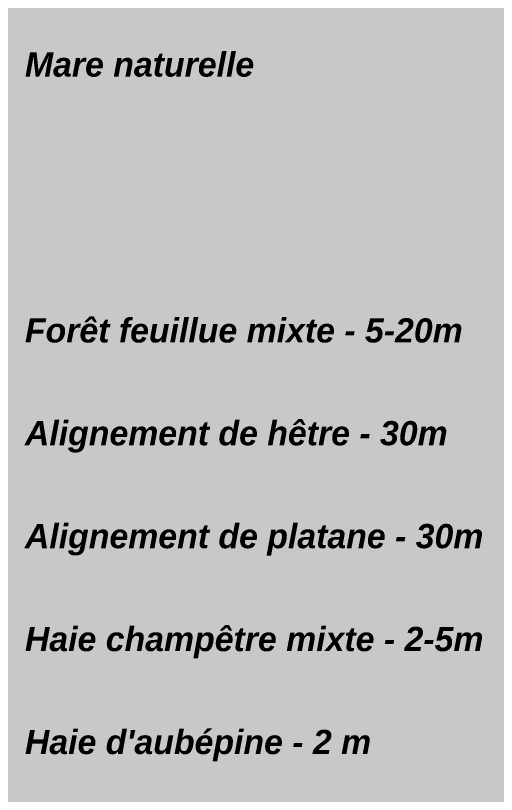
# Model space of a CAD drawing. Header units: centimetres. Extents: x 0 to 642158, y -847 to 649707.
# Drawn here: x 618049.24 to 618070.53, y 620524.12 to 620558.62 of the extents above; entities that cross this region are included whole.
import ezdxf

# ---------------------------------------------------------------- set-up
doc = ezdxf.new("R2010")
doc.units = ezdxf.units.CM
doc.header["$MEASUREMENT"] = 0
doc.layers.add('MEV_schema paysager_Ha', color=7, linetype='Continuous', lineweight=25, transparency=0.13)
doc.styles.add('MEV 1', font='Helvetica.ttf')

msp = doc.modelspace()

# ---------------------------------------------------------------- hatches: boundary and pattern name
at = {"layer": 'MEV_schema paysager_Ha', "true_color": 0xffffff, "transparency": 33554687}
h = msp.add_hatch(color=7, dxfattribs=at)
h.dxf.hatch_style = 1
h.paths.add_polyline_path([(618032.251, 620761.054), (618095.895, 620761.054), (618095.895, 620456.268), (618032.251, 620456.268)])

# ---------------------------------------------------------------- texts
at = {"transparency": 33554687, "char_height": 1.072, "attachment_point": 1, "style": 'MEV 1'}
for s, width, insert in [('{\\fHelvetica|b1|i1|c0|p0;Mare naturelle}', 24.98033, (618049.649, 620556.992)), ('{\\fHelvetica|b1|i1|c0|p0;Forêt feuillue mixte - 5-20m}', 28.05586, (618049.649, 620545.214)), ('{\\fHelvetica|b1|i1|c0|p0;Alignement de hêtre - 30m}', 20.57837, (618049.649, 620540.661)), ('{\\fHelvetica|b1|i1|c0|p0;Alignement de platane - 30m}', 26.72185, (618049.649, 620536.102)), ('{\\fHelvetica|b1|i1|c0|p0;Haie champêtre mixte - 2-5m}', 20.57837, (618049.649, 620531.543)), ("{\\fHelvetica|b1|i1|c0|p0;Haie d'aubépine - 2 m}", 25.64468, (618049.649, 620526.984))]:
    msp.add_mtext_dynamic_manual_height_columns(s, width=width, gutter_width=35.733, heights=[0], dxfattribs=dict(at, insert=insert))

doc.saveas('drawing.dxf')
